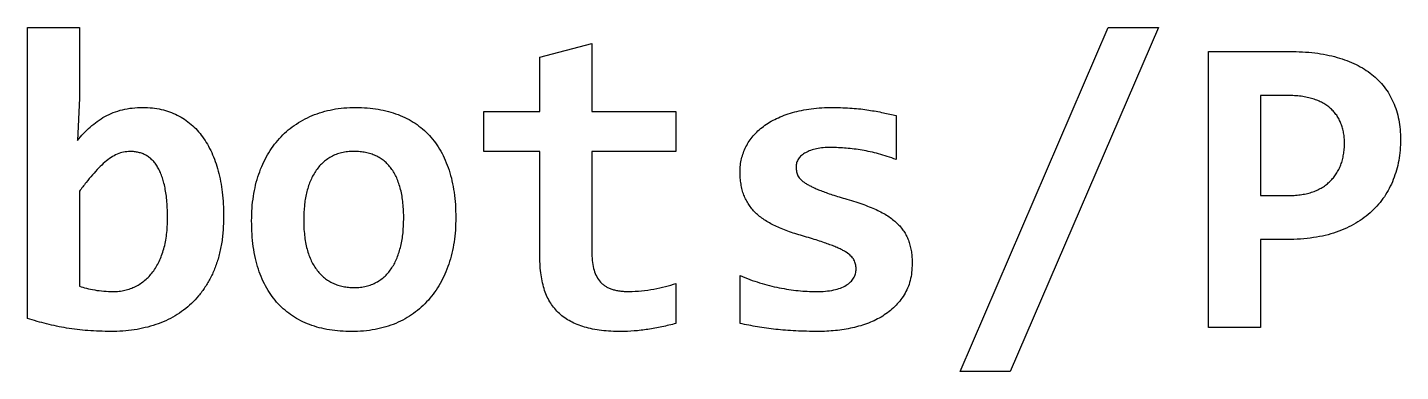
# Model space of a CAD drawing. Extents: x 0 to 260, y 0 to 99.
# Drawn here: x 130.44 to 146.23, y 25.01 to 28.97 of the extents above; entities that cross this region are included whole.
import ezdxf

# ---------------------------------------------------------------- set-up
doc = ezdxf.new("R2010")
doc.units = 0
doc.layers.get('0').update_dxf_attribs({"linetype": 'CONTINUOUS'})

msp = doc.modelspace()

# ---------------------------------------------------------------- linework, layer by layer
at = {"color": 7}
for points in [[(130.442859, 25.623673), (130.442859, 28.971976), (131.041048, 28.971976), (131.041048, 28.157376), (131.016603, 27.670622)], [(136.332715, 26.335403), (136.332715, 27.545422), (135.688512, 27.545422), (135.688512, 28.005558), (136.332715, 28.005558), (136.332715, 28.631086), (136.930903, 28.787826), (136.930903, 28.005558), (137.897207, 28.005558), (137.897207, 27.545422), (136.930903, 27.545422), (136.930903, 26.368449)], [(144.615323, 26.533073), (144.615323, 25.520751), (144.017135, 25.520751), (144.017135, 28.695751), (144.949647, 28.695751)], [(144.925914, 28.190026), (144.615323, 28.189603)], [(144.615323, 28.189603), (144.615323, 27.039247), (144.945333, 27.039247)], [(140.428727, 27.958965), (140.428723, 27.453373)], [(131.041048, 27.088248), (131.041048, 25.996154)], [(144.920887, 26.533179), (144.615323, 26.533073)], [(138.633445, 25.567397), (138.633445, 26.119026)], [(131.496879, 25.938739), (131.496879, 25.938581)], [(137.50177, 25.941544), (137.50177, 25.94202)], [(137.897207, 26.026925), (137.897207, 25.566762)]]:
    msp.add_lwpolyline(points, dxfattribs=at)
for points in [[(141.739417, 25.014603), (141.164236, 25.014603), (142.866772, 28.971843), (143.44411, 28.971843)], [(131.878655, 28.045643)], [(133.024703, 26.893224)], [(134.269973, 25.984539)]]:
    msp.add_lwpolyline(points, close=True, dxfattribs=at)
for points in [[(144.949647, 28.695751), (144.999757, 28.695751), (145.049867, 28.693105), (145.099913, 28.691517)], [(145.099913, 28.691517), (145.147003, 28.688871), (145.194035, 28.685167), (145.240832, 28.679346)], [(145.240832, 28.679346), (145.285178, 28.67379), (145.329312, 28.666646), (145.373124, 28.657651)], [(145.373124, 28.657651), (145.414449, 28.649448), (145.455487, 28.639659), (145.496069, 28.628176)], [(145.496069, 28.628176), (145.534676, 28.617328), (145.572871, 28.604893), (145.610386, 28.59079)], [(145.610386, 28.59079), (145.646046, 28.577297), (145.681091, 28.562215), (145.715357, 28.545494)], [(145.715357, 28.545494), (145.747862, 28.529619), (145.779667, 28.512288), (145.810262, 28.493)], [(145.810262, 28.493), (145.839924, 28.474215), (145.868449, 28.453816), (145.89582, 28.431882)], [(145.89582, 28.431882), (145.922461, 28.41045), (145.948009, 28.387828), (145.972032, 28.363593)], [(145.972032, 28.363593), (145.995593, 28.33978), (146.017685, 28.314565), (146.038177, 28.288107)], [(146.038177, 28.288107), (146.05878, 28.26149), (146.077763, 28.233603), (146.094977, 28.204684)], [(145.007871, 28.18738), (144.980589, 28.190026), (144.953248, 28.190026), (144.925914, 28.190026)], [(145.083363, 28.180236), (145.058286, 28.183676), (145.033104, 28.186057), (145.007871, 28.18738)], [(145.153823, 28.168066), (145.130564, 28.173357), (145.107011, 28.177061), (145.083363, 28.180236)], [(145.217812, 28.150868), (145.196683, 28.157482), (145.175379, 28.163303), (145.153823, 28.168066)], [(145.276768, 28.129966), (145.257533, 28.137903), (145.237749, 28.144782), (145.217812, 28.150868)], [(145.329972, 28.104036), (145.312677, 28.113561), (145.294968, 28.122293), (145.276768, 28.129966)], [(145.378144, 28.074562), (145.36261, 28.085145), (145.346481, 28.094935), (145.329972, 28.104036)], [(146.094977, 28.204684), (146.112365, 28.175474), (146.127948, 28.145206), (146.14171, 28.114117)], [(146.14171, 28.114117), (146.15581, 28.082261), (146.167999, 28.049559), (146.178378, 28.016327)], [(131.245956, 27.891364), (131.274091, 27.911737), (131.303334, 27.930549), (131.333671, 27.947429)], [(131.333671, 27.947429), (131.364503, 27.964627), (131.396466, 27.979762), (131.429295, 27.992726)], [(131.429295, 27.992726), (131.46323, 28.00622), (131.498091, 28.017068), (131.533547, 28.025799)], [(131.533547, 28.025799), (131.570906, 28.034795), (131.608925, 28.041409), (131.647145, 28.045114)], [(131.647145, 28.045114), (131.687974, 28.049347), (131.729032, 28.050405), (131.77009, 28.051464)], [(131.77009, 28.051464), (131.806326, 28.051569), (131.842562, 28.048818), (131.878655, 28.045643)], [(131.878655, 28.045722), (131.912954, 28.042547), (131.947124, 28.03752), (131.98075, 28.029847)], [(131.98075, 28.029847), (132.013184, 28.022703), (132.045112, 28.013178), (132.076374, 28.001801)], [(132.076374, 28.001801), (132.10679, 27.990689), (132.136575, 27.977989), (132.165527, 27.963701)], [(132.165527, 27.963701), (132.194287, 27.949414), (132.222223, 27.93338), (132.248928, 27.915547)], [(133.607793, 27.906313), (133.642491, 27.925628), (133.678303, 27.942799), (133.71492, 27.958092)], [(133.71492, 27.958092), (133.752503, 27.973703), (133.790934, 27.987435), (133.829957, 27.999076)], [(133.829957, 27.999076), (133.869909, 28.010982), (133.910482, 28.020772), (133.951464, 28.028551)], [(133.951464, 28.028551), (133.994257, 28.036488), (134.037497, 28.042309), (134.080879, 28.045749)], [(134.080879, 28.045749), (134.126072, 28.049453), (134.171419, 28.050511), (134.216766, 28.05157)], [(134.216766, 28.05157), (134.260904, 28.05157), (134.305042, 28.048924), (134.349058, 28.046542)], [(134.349058, 28.046542), (134.390954, 28.043632), (134.432741, 28.038605), (134.47416, 28.031461)], [(134.47416, 28.031461), (134.513841, 28.024582), (134.553185, 28.015851), (134.592072, 28.005532)], [(134.592072, 28.005532), (134.629281, 27.995478), (134.666072, 27.983836), (134.702076, 27.970316)], [(134.702076, 27.970316), (134.73689, 27.957087), (134.770968, 27.941926), (134.80417, 27.925019)], [(139.052603, 27.924199), (139.081286, 27.937957), (139.110578, 27.950393), (139.140318, 27.961585)], [(139.140318, 27.961585), (139.171733, 27.973491), (139.203647, 27.984074), (139.235942, 27.993202)], [(139.235942, 27.993202), (139.270329, 28.002992), (139.305147, 28.011194), (139.340194, 28.018338)], [(139.340194, 28.018338), (139.377584, 28.026011), (139.415235, 28.032096), (139.453073, 28.037123)], [(139.453073, 28.037123), (139.493177, 28.04215), (139.533492, 28.045855), (139.573861, 28.047971)], [(139.573861, 28.047971), (139.616958, 28.050617), (139.660118, 28.050882), (139.703278, 28.051675)], [(139.703278, 28.051675), (139.740678, 28.051464), (139.778076, 28.051675), (139.81544, 28.04903)], [(139.81544, 28.04903), (139.850937, 28.04903), (139.886403, 28.045855), (139.921849, 28.043209)], [(139.921849, 28.043209), (139.954737, 28.040563), (139.987607, 28.038182), (140.020349, 28.034477)], [(140.020349, 28.034477), (140.051358, 28.031038), (140.082251, 28.026275), (140.113096, 28.021513)], [(140.113096, 28.021513), (140.169398, 28.012782), (140.22554, 28.002727), (140.281337, 27.991324)], [(140.281337, 27.991324), (140.330647, 27.98127), (140.379687, 27.969628), (140.428727, 27.958965)], [(145.421282, 28.040774), (145.407725, 28.052945), (145.393216, 28.064322), (145.378144, 28.074562)], [(145.458669, 28.002675), (145.446792, 28.015904), (145.434489, 28.028868), (145.421282, 28.040774)], [(145.491742, 27.961691), (145.481683, 27.975978), (145.470385, 27.989551), (145.458669, 28.002675)], [(145.519063, 27.91568), (145.510901, 27.931555), (145.501963, 27.947086), (145.491742, 27.961691)], [(146.178378, 28.016327), (146.189141, 27.981852), (146.197957, 27.946794), (146.20498, 27.911367)], [(131.087062, 27.75259), (131.111302, 27.778519), (131.137231, 27.802676), (131.163993, 27.825933)], [(131.163993, 27.825933), (131.190399, 27.848952), (131.217615, 27.870886), (131.245956, 27.891364)], [(132.248928, 27.915547), (132.275523, 27.89782), (132.300895, 27.878188), (132.32514, 27.857286)], [(132.32514, 27.857286), (132.349431, 27.836384), (132.372589, 27.814132), (132.394161, 27.790426)], [(132.394161, 27.790426), (132.416317, 27.766084), (132.4368, 27.740261), (132.455993, 27.713511)], [(133.419421, 27.774736), (133.448165, 27.799871), (133.478588, 27.82334), (133.510012, 27.845221)], [(133.510012, 27.845221), (133.541584, 27.867181), (133.574165, 27.887687), (133.607793, 27.906313)], [(134.80417, 27.925019), (134.836832, 27.908351), (134.868646, 27.890041), (134.899075, 27.869642)], [(134.899075, 27.869642), (134.928905, 27.849534), (134.957405, 27.827679), (134.984633, 27.804237)], [(134.984633, 27.804237), (135.012142, 27.780425), (135.038355, 27.755368), (135.063002, 27.728725)], [(138.785144, 27.725021), (138.802154, 27.744865), (138.820592, 27.763385), (138.839786, 27.781112)], [(138.839786, 27.781112), (138.859802, 27.799633), (138.880639, 27.817149), (138.902337, 27.833606)], [(138.902337, 27.833606), (138.925176, 27.850804), (138.948968, 27.86697), (138.973516, 27.88176)], [(138.973516, 27.88176), (138.999148, 27.897106), (139.025606, 27.911287), (139.052603, 27.924199)], [(145.541352, 27.866784), (145.534668, 27.883453), (145.527257, 27.899725), (145.519063, 27.91568)], [(145.559325, 27.814291), (145.554372, 27.832018), (145.548249, 27.849613), (145.541352, 27.866784)], [(145.571549, 27.75894), (145.568228, 27.777461), (145.564389, 27.796088), (145.559325, 27.814291)], [(146.20498, 27.911367), (146.212282, 27.87451), (146.217648, 27.837283), (146.220797, 27.799924)], [(146.220797, 27.799924), (146.22412, 27.760475), (146.224975, 27.720893), (146.225829, 27.681285)], [(131.016603, 27.670622), (131.039507, 27.698483), (131.062411, 27.726344), (131.087062, 27.75259)], [(132.455993, 27.713511), (132.47581, 27.685889), (132.494253, 27.657314), (132.511354, 27.627945)], [(132.511354, 27.627945), (132.529163, 27.597359), (132.545518, 27.565927), (132.560245, 27.533753)], [(133.26556, 27.605059), (133.288066, 27.636094), (133.31243, 27.665781), (133.338177, 27.694223)], [(133.338177, 27.694223), (133.363791, 27.722507), (133.390771, 27.749574), (133.419421, 27.774736)], [(135.063002, 27.728725), (135.087878, 27.701843), (135.111159, 27.67348), (135.132743, 27.6439)], [(135.132743, 27.6439), (135.154928, 27.613472), (135.175317, 27.581749), (135.193856, 27.548993)], [(138.701024, 27.599211), (138.712438, 27.621436), (138.725249, 27.643053), (138.739129, 27.663928)], [(138.739129, 27.663928), (138.753271, 27.685095), (138.768525, 27.70568), (138.785144, 27.725021)], [(145.579457, 27.700706), (145.57787, 27.720285), (145.574988, 27.739626), (145.571549, 27.75894)], [(145.578751, 27.572938), (145.580497, 27.595163), (145.581052, 27.617468), (145.581627, 27.639693)], [(145.581627, 27.639693), (145.581374, 27.660066), (145.581124, 27.680386), (145.579457, 27.700706)], [(146.225829, 27.681285), (146.224956, 27.640486), (146.224109, 27.599688), (146.220797, 27.559048)], [(131.403412, 27.476471), (131.378604, 27.460332), (131.355254, 27.442022), (131.332952, 27.422549)], [(131.47459, 27.514598), (131.449766, 27.504014), (131.425985, 27.49105), (131.403412, 27.476471)], [(131.547926, 27.537616), (131.522803, 27.532854), (131.498223, 27.524652), (131.47459, 27.514598)], [(131.6227, 27.545554), (131.597602, 27.542908), (131.572504, 27.542379), (131.547926, 27.537616)], [(131.672309, 27.542643), (131.655824, 27.545289), (131.639262, 27.545289), (131.6227, 27.545554)], [(131.719762, 27.534706), (131.704158, 27.53841), (131.688269, 27.541056), (131.672309, 27.542643)], [(131.763619, 27.520948), (131.749303, 27.526504), (131.734662, 27.531002), (131.719762, 27.534706)], [(131.804601, 27.502162), (131.791386, 27.509306), (131.777659, 27.515391), (131.763619, 27.520948)], [(131.842707, 27.477821), (131.830648, 27.486816), (131.817883, 27.495018), (131.804601, 27.502162)], [(131.877937, 27.446891), (131.866919, 27.458003), (131.855191, 27.468322), (131.842707, 27.477821)], [(132.560245, 27.533753), (132.575512, 27.500416), (132.589029, 27.466258), (132.601227, 27.431677)], [(133.147648, 27.399451), (133.164192, 27.435963), (133.18239, 27.471735), (133.20229, 27.506581)], [(133.20229, 27.506581), (133.221663, 27.540474), (133.242647, 27.573467), (133.26556, 27.605059)], [(133.93349, 27.484435), (133.915276, 27.474646), (133.897624, 27.463533), (133.881005, 27.451362)], [(133.991008, 27.511052), (133.971286, 27.503379), (133.952095, 27.494648), (133.93349, 27.484435)], [(134.054278, 27.530367), (134.032783, 27.52534), (134.011605, 27.51899), (133.991008, 27.511052)], [(134.1233, 27.541744), (134.10009, 27.539098), (134.077006, 27.535658), (134.054278, 27.530367)], [(134.198067, 27.545448), (134.173101, 27.545422), (134.148129, 27.545422), (134.1233, 27.541744)], [(134.266364, 27.542538), (134.243673, 27.545183), (134.220868, 27.545183), (134.198067, 27.545448)], [(134.330353, 27.533277), (134.309186, 27.537511), (134.287828, 27.540686), (134.266364, 27.542538)], [(134.390028, 27.518196), (134.370473, 27.524546), (134.3505, 27.529308), (134.330353, 27.533277)], [(134.445389, 27.4965), (134.427395, 27.504702), (134.408904, 27.512111), (134.390028, 27.518196)], [(134.496436, 27.469195), (134.479993, 27.479249), (134.462925, 27.48851), (134.445389, 27.4965)], [(134.54317, 27.436122), (134.528348, 27.448028), (134.512697, 27.459141), (134.496436, 27.469195)], [(135.193856, 27.548993), (135.212972, 27.515206), (135.230118, 27.480334), (135.245622, 27.444748)], [(138.650696, 27.461893), (138.656372, 27.485441), (138.663248, 27.50883), (138.671546, 27.531637)], [(138.671546, 27.531637), (138.679951, 27.554656), (138.689815, 27.57733), (138.701024, 27.599211)], [(139.338755, 27.499463), (139.325901, 27.488086), (139.314559, 27.475122), (139.304963, 27.460623)], [(139.386207, 27.531822), (139.369322, 27.522562), (139.353097, 27.512243), (139.338755, 27.499463)], [(139.445163, 27.557751), (139.424902, 27.550607), (139.405138, 27.542141), (139.386207, 27.531822)], [(139.513466, 27.576537), (139.490336, 27.571774), (139.467448, 27.565689), (139.445163, 27.557751)], [(139.589677, 27.587914), (139.564098, 27.585268), (139.53864, 27.581828), (139.513466, 27.576537)], [(139.675236, 27.591618), (139.646667, 27.591512), (139.618097, 27.591512), (139.589677, 27.587914)], [(139.85498, 27.58368), (139.795225, 27.588443), (139.73523, 27.59003), (139.675236, 27.591618)], [(140.036881, 27.559868), (139.976582, 27.570187), (139.915906, 27.578653), (139.85498, 27.58368)], [(140.130348, 27.541876), (140.099351, 27.548491), (140.068167, 27.554576), (140.036881, 27.559868)], [(140.226691, 27.518064), (140.19477, 27.526795), (140.162661, 27.534732), (140.130348, 27.541876)], [(140.325909, 27.488589), (140.293083, 27.499172), (140.25999, 27.508962), (140.226691, 27.518064)], [(140.428723, 27.453373), (140.39455, 27.465279), (140.360378, 27.47745), (140.325909, 27.488589)], [(145.557901, 27.449272), (145.563296, 27.469116), (145.567437, 27.48933), (145.570842, 27.50965)], [(145.570842, 27.50965), (145.574359, 27.530552), (145.577089, 27.551745), (145.578751, 27.572938)], [(146.220797, 27.559048), (146.217595, 27.519783), (146.212105, 27.480652), (146.20498, 27.441864)], [(131.263211, 27.355689), (131.238538, 27.330289), (131.214626, 27.304042), (131.191314, 27.277319)], [(131.332952, 27.422549), (131.308667, 27.401382), (131.285625, 27.378813), (131.263211, 27.355689)], [(131.910291, 27.409505), (131.90039, 27.422734), (131.889559, 27.43517), (131.877937, 27.446891)], [(131.93905, 27.365664), (131.930246, 27.380745), (131.920793, 27.395535), (131.910291, 27.409505)], [(131.964933, 27.316054), (131.957095, 27.332988), (131.948443, 27.349524), (131.93905, 27.365664)], [(131.98794, 27.259248), (131.981123, 27.278563), (131.973517, 27.297507), (131.964933, 27.316054)], [(132.601227, 27.431677), (132.614161, 27.394979), (132.625613, 27.357779), (132.635737, 27.320235)], [(132.635737, 27.320235), (132.646302, 27.281023), (132.655422, 27.241442), (132.663059, 27.201596)], [(133.101633, 27.283696), (133.115148, 27.32296), (133.130511, 27.361616), (133.147648, 27.399451)], [(133.753746, 27.316213), (133.741943, 27.298221), (133.730785, 27.279806), (133.720673, 27.260836)], [(133.791133, 27.367251), (133.777533, 27.351112), (133.765328, 27.333861), (133.753746, 27.316213)], [(133.834271, 27.411833), (133.819134, 27.397811), (133.804464, 27.383047), (133.791133, 27.367251)], [(133.881005, 27.451362), (133.864603, 27.439191), (133.84921, 27.425698), (133.834271, 27.411833)], [(134.58559, 27.396567), (134.572342, 27.41059), (134.558183, 27.423925), (134.54317, 27.436122)], [(134.623695, 27.350556), (134.611914, 27.366696), (134.599237, 27.382041), (134.58559, 27.396567)], [(134.657487, 27.298777), (134.647123, 27.316504), (134.635887, 27.33394), (134.623695, 27.350556)], [(135.245622, 27.444748), (135.261806, 27.407574), (135.276203, 27.369659), (135.288761, 27.331136)], [(135.288761, 27.331136), (135.301937, 27.290734), (135.313092, 27.249644), (135.322552, 27.208184)], [(138.633443, 27.315208), (138.634263, 27.340078), (138.635083, 27.364711), (138.637756, 27.389265)], [(138.636319, 27.239722), (138.634414, 27.264857), (138.633938, 27.290019), (138.633443, 27.315208)], [(138.637756, 27.389265), (138.640425, 27.413606), (138.644944, 27.437948), (138.650696, 27.461893)], [(139.284114, 27.416781), (139.279624, 27.400642), (139.278634, 27.383497), (139.277642, 27.366537)], [(139.277642, 27.366537), (139.278833, 27.34881), (139.279997, 27.33095), (139.283394, 27.313382)], [(139.283394, 27.313382), (139.286519, 27.297242), (139.291525, 27.281182), (139.299211, 27.266657)], [(139.304963, 27.460623), (139.295909, 27.447129), (139.288408, 27.432312), (139.284114, 27.416781)], [(145.487441, 27.289649), (145.497924, 27.305788), (145.507634, 27.322166), (145.5162, 27.339258)], [(145.5162, 27.339258), (145.52486, 27.356456), (145.532351, 27.374368), (145.539209, 27.392466)], [(145.539209, 27.392466), (145.546281, 27.411251), (145.552679, 27.430037), (145.557901, 27.449272)], [(146.179096, 27.329707), (146.168745, 27.293168), (146.156463, 27.257158), (146.142428, 27.221863)], [(146.20498, 27.441864), (146.198043, 27.404108), (146.189555, 27.366616), (146.179096, 27.329707)], [(131.117259, 27.188181), (131.091279, 27.155293), (131.066163, 27.121771), (131.041048, 27.088248)], [(131.191314, 27.277319), (131.165909, 27.248215), (131.141217, 27.218476), (131.117259, 27.188181)], [(132.007353, 27.196701), (132.001612, 27.217867), (131.995226, 27.238664), (131.98794, 27.259248)], [(132.023889, 27.126957), (132.019143, 27.150504), (132.013635, 27.173629), (132.007353, 27.196701)], [(132.663059, 27.201596), (132.671045, 27.159897), (132.677408, 27.117908), (132.682471, 27.07576)], [(133.04052, 27.029881), (133.047291, 27.07359), (133.055416, 27.117035), (133.065685, 27.16003)], [(133.065685, 27.16003), (133.075662, 27.201781), (133.087661, 27.243082), (133.101633, 27.283696)], [(133.692633, 27.201172), (133.683798, 27.180006), (133.67584, 27.158363), (133.668908, 27.136455)], [(133.720673, 27.260836), (133.710333, 27.241521), (133.701083, 27.221466), (133.692633, 27.201172)], [(134.686965, 27.241257), (134.678202, 27.260836), (134.668323, 27.28015), (134.657487, 27.298777)], [(134.71141, 27.177995), (134.704129, 27.199426), (134.696162, 27.220619), (134.686965, 27.241257)], [(134.732262, 27.108251), (134.726251, 27.131798), (134.719226, 27.155002), (134.71141, 27.177995)], [(135.322552, 27.208184), (135.332535, 27.164448), (135.340634, 27.120316), (135.346997, 27.075892)], [(138.644947, 27.169978), (138.641116, 27.192997), (138.638097, 27.216386), (138.636319, 27.239722)], [(138.658607, 27.104546), (138.652972, 27.126242), (138.64859, 27.147991), (138.644947, 27.169978)], [(139.299211, 27.266657), (139.307524, 27.251046), (139.318975, 27.236944), (139.331565, 27.224217)], [(139.331565, 27.224217), (139.347488, 27.208078), (139.365232, 27.194134), (139.38405, 27.181805)], [(139.38405, 27.181805), (139.395467, 27.174396), (139.407276, 27.167517), (139.41928, 27.160903)], [(139.41928, 27.160903), (139.432763, 27.153494), (139.446487, 27.14688), (139.460262, 27.140001)], [(145.326391, 27.13291), (145.342782, 27.142699), (145.358721, 27.153547), (145.373843, 27.165268)], [(145.373843, 27.165268), (145.388731, 27.17691), (145.402826, 27.189345), (145.416263, 27.202654)], [(145.416263, 27.202654), (145.429685, 27.215883), (145.442454, 27.229774), (145.454368, 27.244352)], [(145.454368, 27.244352), (145.466198, 27.258904), (145.477189, 27.273986), (145.487441, 27.289649)], [(146.142428, 27.221863), (146.128593, 27.18707), (146.113052, 27.152939), (146.095694, 27.11976)], [(132.036831, 27.05073), (132.033238, 27.07613), (132.029007, 27.101689), (132.023889, 27.126957)], [(132.046177, 26.967333), (132.043881, 26.995221), (132.040731, 27.023028), (132.036831, 27.05073)], [(132.682471, 27.07576), (132.687809, 27.031336), (132.691701, 26.986727), (132.693974, 26.942039)], [(133.024703, 26.893277), (133.027934, 26.938997), (133.033498, 26.984558), (133.04052, 27.029881)], [(133.650215, 27.067425), (133.638967, 27.019112), (133.630665, 26.970085), (133.62577, 26.920767)], [(133.668908, 27.136455), (133.661714, 27.113701), (133.655623, 27.090682), (133.650215, 27.067425)], [(134.748079, 27.032765), (134.743864, 27.058165), (134.73863, 27.083353), (134.732262, 27.108251)], [(134.758863, 26.950797), (134.755947, 26.978208), (134.752598, 27.005566), (134.748079, 27.032765)], [(135.346997, 27.075892), (135.353696, 27.02914), (135.358472, 26.982124), (135.361377, 26.934975)], [(138.67802, 27.044168), (138.670432, 27.064012), (138.663955, 27.084094), (138.658607, 27.104546)], [(138.703184, 26.988077), (138.693773, 27.006333), (138.685373, 27.025013), (138.67802, 27.044168)], [(139.460262, 27.140001), (139.475968, 27.132328), (139.491737, 27.124655), (139.507714, 27.117776)], [(139.507714, 27.117776), (139.525497, 27.109838), (139.543535, 27.102694), (139.561637, 27.095551)], [(139.561637, 27.095551), (139.581897, 27.087613), (139.602234, 27.079676), (139.62275, 27.072532)], [(139.62275, 27.072532), (139.646325, 27.064065), (139.670133, 27.056392), (139.693929, 27.048719)], [(139.693929, 27.048719), (139.720253, 27.040253), (139.74656, 27.031521), (139.773017, 27.023584)], [(139.773017, 27.023584), (139.80261, 27.014588), (139.83239, 27.006121), (139.86217, 26.997655)], [(139.86217, 26.997655), (139.896053, 26.987601), (139.929937, 26.977546), (139.963546, 26.966778)], [(144.945333, 27.039247), (144.970281, 27.039247), (144.995226, 27.039247), (145.020107, 27.042158)], [(145.020107, 27.042158), (145.043681, 27.044803), (145.067197, 27.046391), (145.090566, 27.050095)], [(145.090566, 27.050095), (145.112781, 27.053535), (145.134863, 27.057768), (145.156712, 27.06306)], [(145.156712, 27.06306), (145.177363, 27.068087), (145.197804, 27.073908), (145.217825, 27.081051)], [(145.217825, 27.081051), (145.237172, 27.087931), (145.256127, 27.095868), (145.274625, 27.104864)], [(145.274625, 27.104864), (145.292315, 27.113331), (145.30959, 27.122856), (145.326391, 27.13291)], [(146.039614, 27.025568), (146.019032, 26.995088), (145.996652, 26.965825), (145.972749, 26.937859)], [(146.095694, 27.11976), (146.078748, 27.087375), (146.06007, 27.055863), (146.039614, 27.025568)], [(132.05121, 26.875311), (132.050197, 26.906029), (132.048699, 26.936721), (132.046177, 26.967333)], [(132.053367, 26.776093), (132.052835, 26.809166), (132.0523, 26.842238), (132.05121, 26.875311)], [(132.693974, 26.942039), (132.69635, 26.895367), (132.69696, 26.848588), (132.697569, 26.801916)], [(133.019671, 26.749343), (133.020491, 26.797418), (133.021311, 26.845413), (133.024703, 26.893224)], [(133.62577, 26.920767), (133.620626, 26.868961), (133.619245, 26.816838), (133.617862, 26.764689)], [(134.766052, 26.863088), (134.76457, 26.892377), (134.761967, 26.921613), (134.758863, 26.950797)], [(134.768221, 26.769663), (134.76793, 26.800805), (134.767639, 26.831973), (134.766052, 26.863088)], [(135.361377, 26.934975), (135.364473, 26.884731), (135.365441, 26.834354), (135.36641, 26.78403)], [(138.733381, 26.936324), (138.722502, 26.952993), (138.712363, 26.970323), (138.703184, 26.988077)], [(138.76933, 26.886715), (138.756397, 26.90259), (138.744504, 26.919179), (138.733381, 26.936324)], [(138.811031, 26.841418), (138.796376, 26.855706), (138.782328, 26.870813), (138.76933, 26.886715)], [(138.858483, 26.798979), (138.841976, 26.812208), (138.82618, 26.826522), (138.811031, 26.841418)], [(139.963546, 26.966778), (139.994695, 26.956724), (140.025609, 26.945876), (140.056293, 26.934419)], [(140.056293, 26.934419), (140.084529, 26.923836), (140.11257, 26.912988), (140.140414, 26.901346)], [(140.140414, 26.901346), (140.166094, 26.890763), (140.191609, 26.879651), (140.216625, 26.867559)], [(140.216625, 26.867559), (140.239787, 26.856447), (140.262521, 26.844276), (140.284928, 26.831602)], [(140.284928, 26.831602), (140.305727, 26.819961), (140.326242, 26.807525), (140.346041, 26.794217)], [(145.895819, 26.857346), (145.868234, 26.831417), (145.839177, 26.807234), (145.808823, 26.784718)], [(145.972749, 26.937859), (145.948614, 26.909628), (145.922928, 26.88272), (145.895819, 26.857346)], [(132.042582, 26.591334), (132.046251, 26.621206), (132.048874, 26.651183), (132.05049, 26.681213)], [(132.05049, 26.681213), (132.052192, 26.712804), (132.052779, 26.744475), (132.053367, 26.776093)], [(132.697569, 26.801916), (132.696683, 26.747015), (132.695797, 26.692087), (132.691817, 26.637319)], [(133.024703, 26.595435), (133.021626, 26.646658), (133.020647, 26.697988), (133.019671, 26.749343)], [(133.617862, 26.764689), (133.618076, 26.73323), (133.618285, 26.701798), (133.620031, 26.670445)], [(134.759593, 26.608691), (134.765226, 26.662137), (134.766724, 26.715953), (134.768221, 26.769663)], [(135.36641, 26.78403), (135.365484, 26.736299), (135.364558, 26.688568), (135.361377, 26.640943)], [(138.911687, 26.760165), (138.89341, 26.772336), (138.875565, 26.7853), (138.858483, 26.798979)], [(138.971363, 26.723493), (138.951053, 26.735135), (138.931125, 26.747306), (138.911687, 26.760165)], [(139.03607, 26.689706), (139.014115, 26.70029), (138.992531, 26.711402), (138.971363, 26.723493)], [(139.10653, 26.658803), (139.082768, 26.668328), (139.059212, 26.678647), (139.03607, 26.689706)], [(140.346041, 26.794217), (140.364916, 26.781517), (140.383143, 26.767758), (140.400683, 26.753233)], [(140.400683, 26.753233), (140.416892, 26.739739), (140.432515, 26.72569), (140.447417, 26.71082)], [(140.447417, 26.71082), (140.461839, 26.696532), (140.475587, 26.681372), (140.488399, 26.665523)], [(145.711761, 26.720742), (145.677007, 26.700369), (145.641269, 26.681478), (145.604633, 26.66465)], [(145.808823, 26.784718), (145.777682, 26.761699), (145.745176, 26.7404), (145.711761, 26.720742)], [(132.028921, 26.505794), (132.034568, 26.534105), (132.039058, 26.56268), (132.042582, 26.591334)], [(132.691817, 26.637319), (132.688075, 26.585831), (132.681596, 26.534475), (132.673124, 26.483463)], [(133.039083, 26.45092), (133.032381, 26.498889), (133.027608, 26.547122), (133.024703, 26.595435)], [(133.620031, 26.670445), (133.621645, 26.640917), (133.624622, 26.611442), (133.627939, 26.582021)], [(133.627939, 26.582021), (133.631059, 26.554345), (133.634488, 26.526696), (133.639444, 26.499338)], [(134.733709, 26.458434), (134.745242, 26.50799), (134.754265, 26.558182), (134.759593, 26.608691)], [(135.361377, 26.640943), (135.35835, 26.595488), (135.353281, 26.550112), (135.346278, 26.505053)], [(139.183461, 26.629302), (139.157656, 26.638827), (139.131973, 26.648352), (139.10653, 26.658803)], [(139.264705, 26.601282), (139.237438, 26.610014), (139.210382, 26.619539), (139.183461, 26.629302)], [(139.35242, 26.574824), (139.323102, 26.583291), (139.293784, 26.591757), (139.264705, 26.601282)], [(139.445168, 26.547678), (139.414289, 26.556938), (139.383355, 26.565934), (139.35242, 26.574824)], [(139.52857, 26.521749), (139.500901, 26.530745), (139.473057, 26.539211), (139.445168, 26.547678)], [(139.602624, 26.496613), (139.577992, 26.50508), (139.553351, 26.513547), (139.52857, 26.521749)], [(140.488399, 26.665523), (140.500826, 26.650177), (140.512375, 26.634091), (140.522909, 26.617343)], [(140.522909, 26.617343), (140.533262, 26.600938), (140.542634, 26.583846), (140.550949, 26.566305)], [(140.550949, 26.566305), (140.559374, 26.548577), (140.566713, 26.530242), (140.573238, 26.511668)], [(145.077624, 26.538206), (145.025495, 26.534766), (144.973191, 26.533972), (144.920887, 26.533179)], [(145.224295, 26.55461), (145.175599, 26.547202), (145.126689, 26.541381), (145.077624, 26.538206)], [(145.3609, 26.580539), (145.315845, 26.569691), (145.270165, 26.561489), (145.224295, 26.55461)], [(145.48744, 26.617925), (145.445855, 26.603373), (145.403659, 26.590805), (145.3609, 26.580539)], [(145.604633, 26.66465), (145.566408, 26.647188), (145.527204, 26.631709), (145.48744, 26.617925)], [(131.985064, 26.350484), (131.99416, 26.37509), (132.002331, 26.40004), (132.009509, 26.425255)], [(132.009509, 26.425255), (132.017066, 26.451819), (132.023523, 26.478701), (132.028921, 26.505794)], [(132.673124, 26.483463), (132.665208, 26.435812), (132.655552, 26.388425), (132.642927, 26.341832)], [(133.063528, 26.316485), (133.053403, 26.360908), (133.045388, 26.405808), (133.039083, 26.45092)], [(133.639444, 26.499338), (133.644082, 26.473674), (133.650053, 26.448327), (133.6567, 26.423138)], [(133.6567, 26.423138), (133.662968, 26.399326), (133.669834, 26.375725), (133.678269, 26.352653)], [(134.691291, 26.323258), (134.700014, 26.344689), (134.708068, 26.366571), (134.715016, 26.38869)], [(134.715016, 26.38869), (134.722226, 26.411708), (134.728248, 26.434965), (134.733709, 26.458434)], [(135.320393, 26.374217), (135.310387, 26.332519), (135.298795, 26.291191), (135.285164, 26.250551)], [(135.346278, 26.505053), (135.339446, 26.461106), (135.330773, 26.41745), (135.320393, 26.374217)], [(136.930903, 26.368449), (136.932146, 26.334847), (136.93339, 26.301218), (136.937374, 26.267802)], [(139.667332, 26.473595), (139.645877, 26.481532), (139.624253, 26.489205), (139.602624, 26.496613)], [(139.724131, 26.45137), (139.705325, 26.459042), (139.686395, 26.466451), (139.667332, 26.473595)], [(139.773741, 26.429674), (139.757376, 26.437347), (139.740804, 26.44449), (139.724131, 26.45137)], [(139.816879, 26.407978), (139.802753, 26.415651), (139.78833, 26.422795), (139.773741, 26.429674)], [(139.853547, 26.386282), (139.841572, 26.393955), (139.82934, 26.401099), (139.816879, 26.407978)], [(139.908908, 26.343128), (139.892369, 26.359797), (139.873305, 26.373661), (139.853547, 26.386282)], [(140.573238, 26.511668), (140.579876, 26.492883), (140.585673, 26.473568), (140.590494, 26.454148)], [(140.590494, 26.454148), (140.595553, 26.433775), (140.599535, 26.413084), (140.602718, 26.392315)], [(140.602718, 26.392315), (140.606041, 26.370619), (140.608494, 26.348791), (140.609907, 26.326883)], [(131.883688, 26.160672), (131.897634, 26.179193), (131.910578, 26.198375), (131.922513, 26.218192)], [(131.922513, 26.218192), (131.934849, 26.238565), (131.946106, 26.259838), (131.956305, 26.281454)], [(131.956305, 26.281454), (131.966936, 26.303944), (131.976418, 26.327095), (131.985064, 26.350484)], [(132.599789, 26.211683), (132.583989, 26.17107), (132.566403, 26.131144), (132.546584, 26.092356)], [(132.642927, 26.341832), (132.630976, 26.297726), (132.616365, 26.254308), (132.599789, 26.211683)], [(133.098039, 26.192104), (133.084542, 26.232956), (133.073091, 26.274522), (133.063528, 26.316485)], [(133.678269, 26.352653), (133.686232, 26.330958), (133.695596, 26.309632), (133.70559, 26.288677)], [(133.70559, 26.288677), (133.715059, 26.268833), (133.725095, 26.249228), (133.736506, 26.230442)], [(133.736506, 26.230442), (133.747586, 26.212186), (133.759969, 26.19475), (133.773174, 26.177949)], [(134.594948, 26.157179), (134.608037, 26.173319), (134.620232, 26.190146), (134.631616, 26.207503)], [(134.631616, 26.207503), (134.64334, 26.225495), (134.654206, 26.243857), (134.66397, 26.26288)], [(134.66397, 26.26288), (134.674064, 26.282459), (134.682983, 26.302779), (134.691291, 26.323258)], [(135.285164, 26.250551), (135.271913, 26.211048), (135.256737, 26.172181), (135.239868, 26.134081)], [(136.336311, 26.226844), (136.334115, 26.262986), (136.333411, 26.299208), (136.332715, 26.335403)], [(136.346375, 26.126911), (136.341671, 26.160063), (136.338345, 26.193427), (136.336311, 26.226844)], [(136.937374, 26.267802), (136.940904, 26.238142), (136.946582, 26.208641), (136.955347, 26.180092)], [(139.943419, 26.297832), (139.934082, 26.314501), (139.922326, 26.329688), (139.908908, 26.343128)], [(139.962112, 26.249678), (139.958371, 26.266346), (139.951891, 26.282751), (139.943419, 26.297832)], [(139.967864, 26.195729), (139.966964, 26.213985), (139.966038, 26.232056), (139.962112, 26.249678)], [(140.612076, 26.257139), (140.611071, 26.223034), (140.610039, 26.188929), (140.606316, 26.155063)], [(140.609907, 26.326883), (140.611415, 26.3036), (140.611732, 26.280422), (140.612076, 26.257139)], [(131.741331, 26.026237), (131.759336, 26.038143), (131.77658, 26.051108), (131.793097, 26.065051)], [(131.793097, 26.065051), (131.809716, 26.079074), (131.8256, 26.093891), (131.840549, 26.109634)], [(131.840549, 26.109634), (131.855896, 26.125773), (131.870257, 26.142892), (131.883688, 26.160672)], [(132.546584, 26.092356), (132.527526, 26.055024), (132.506404, 26.018749), (132.483314, 25.983771)], [(133.141896, 26.077778), (133.125487, 26.115163), (133.110842, 26.153343), (133.098039, 26.192104)], [(133.194382, 25.972818), (133.174977, 26.00679), (133.157626, 26.041927), (133.141896, 26.077778)], [(133.773174, 26.177949), (133.785784, 26.16181), (133.799148, 26.146464), (133.813436, 26.131938)], [(133.813436, 26.131938), (133.827472, 26.117651), (133.842403, 26.104263), (133.858013, 26.091668)], [(133.858013, 26.091668), (133.873152, 26.079498), (133.888929, 26.068121), (133.905465, 26.057881)], [(133.905465, 26.057881), (133.922081, 26.047562), (133.939461, 26.038567), (133.957231, 26.030576)], [(134.454748, 26.04071), (134.472708, 26.050499), (134.489901, 26.061876), (134.506514, 26.073783)], [(134.506514, 26.073783), (134.523096, 26.085689), (134.5391, 26.098653), (134.553967, 26.112597)], [(134.553967, 26.112597), (134.568648, 26.126355), (134.582221, 26.141489), (134.594948, 26.157179)], [(135.239868, 26.134081), (135.223593, 26.097304), (135.205742, 26.061215), (135.185945, 26.026237)], [(136.363631, 26.033434), (136.356511, 26.064311), (136.350826, 26.095531), (136.346375, 26.126911)], [(136.955347, 26.180092), (136.963203, 26.154428), (136.97354, 26.129636), (136.986263, 26.106035)], [(136.986263, 26.106035), (136.998154, 26.084075), (137.012129, 26.062988), (137.028683, 26.044202)], [(137.028683, 26.044202), (137.036877, 26.034942), (137.045704, 26.026211), (137.055285, 26.018273)], [(138.633445, 26.119026), (138.670888, 26.103416), (138.708331, 26.087858), (138.746324, 26.07373)], [(138.746324, 26.07373), (138.78354, 26.059971), (138.821284, 26.047536), (138.859204, 26.03563)], [(139.853548, 26.006605), (139.871643, 26.017717), (139.888773, 26.030682), (139.903876, 26.045419)], [(139.903876, 26.045419), (139.917378, 26.058648), (139.929258, 26.073703), (139.939106, 26.090002)], [(139.939106, 26.090002), (139.948597, 26.105612), (139.956201, 26.122678), (139.960675, 26.140325)], [(139.960675, 26.140325), (139.965239, 26.158317), (139.966552, 26.176997), (139.967864, 26.195729)], [(140.58906, 26.061585), (140.581329, 26.031926), (140.571542, 26.002795), (140.559582, 25.97459)], [(140.606316, 26.155063), (140.602858, 26.123577), (140.597061, 26.092277), (140.58906, 26.061585)], [(131.041048, 25.996154), (131.067262, 25.987423), (131.093475, 25.978691), (131.120135, 25.971812)], [(131.120135, 25.971812), (131.15156, 25.96361), (131.183603, 25.957525), (131.215759, 25.952498)], [(131.215759, 25.952498), (131.250614, 25.946941), (131.2856, 25.942179), (131.320729, 25.939533)], [(131.320729, 25.939533), (131.356102, 25.936887), (131.39162, 25.936093), (131.427138, 25.935035)], [(131.427138, 25.935035), (131.450444, 25.934903), (131.473751, 25.934903), (131.496879, 25.938739)], [(131.496879, 25.938581), (131.519114, 25.941226), (131.541185, 25.944931), (131.563025, 25.949958)], [(131.563025, 25.949958), (131.584195, 25.95472), (131.60515, 25.960541), (131.625575, 25.967949)], [(131.625575, 25.967949), (131.64599, 25.975358), (131.665875, 25.984089), (131.68525, 25.993878)], [(131.68525, 25.993878), (131.704536, 26.003668), (131.723315, 26.014251), (131.741331, 26.026237)], [(132.410698, 25.886008), (132.385062, 25.855237), (132.357697, 25.825947), (132.328735, 25.798272)], [(132.483314, 25.983771), (132.460934, 25.949878), (132.436706, 25.917202), (132.410698, 25.886008)], [(133.255495, 25.878626), (133.233392, 25.908868), (133.212946, 25.9403), (133.194382, 25.972818)], [(133.957231, 26.030576), (133.975067, 26.022374), (133.993295, 26.01523), (134.011874, 26.00888)], [(134.011874, 26.00888), (134.030958, 26.00253), (134.050414, 25.997239), (134.070111, 25.993005)], [(134.070111, 25.993005), (134.090753, 25.988507), (134.111663, 25.985597), (134.132662, 25.983745)], [(134.132662, 25.983745), (134.154405, 25.981099), (134.176247, 25.981099), (134.198082, 25.980835)], [(134.198082, 25.980835), (134.222098, 25.980914), (134.246118, 25.980914), (134.269973, 25.984539)], [(134.269971, 25.984618), (134.29222, 25.987264), (134.314324, 25.990968), (134.336117, 25.995995)], [(134.336117, 25.995995), (134.357085, 26.001022), (134.377763, 26.007108), (134.397949, 26.014781)], [(134.397949, 26.014781), (134.417454, 26.021924), (134.436498, 26.030656), (134.454748, 26.04071)], [(135.122675, 25.927018), (135.100291, 25.895586), (135.076361, 25.865264), (135.050777, 25.836425)], [(135.185945, 26.026237), (135.166625, 25.992079), (135.14545, 25.95898), (135.122675, 25.927018)], [(136.387357, 25.948608), (136.378059, 25.976469), (136.37023, 26.004832), (136.363631, 26.033434)], [(136.418272, 25.870953), (136.406316, 25.896088), (136.396177, 25.92215), (136.387357, 25.948608)], [(137.055285, 26.018273), (137.065016, 26.010336), (137.075526, 26.003456), (137.086201, 25.996577)], [(137.086201, 25.996577), (137.097414, 25.989433), (137.108807, 25.982819), (137.120712, 25.977263)], [(137.120712, 25.977263), (137.133237, 25.971177), (137.146329, 25.966415), (137.159537, 25.962181)], [(137.159537, 25.962181), (137.173753, 25.957419), (137.188099, 25.953186), (137.202675, 25.950011)], [(137.202675, 25.950011), (137.218315, 25.946571), (137.234219, 25.94419), (137.250128, 25.942073)], [(137.250128, 25.942073), (137.267117, 25.939427), (137.284109, 25.937575), (137.301175, 25.936252)], [(137.301175, 25.936252), (137.319572, 25.936252), (137.338055, 25.933606), (137.356536, 25.933606)], [(137.356536, 25.933606), (137.405035, 25.937046), (137.453534, 25.937046), (137.50177, 25.941544)], [(137.50177, 25.94202), (137.549025, 25.946518), (137.596027, 25.953926), (137.642689, 25.962922)], [(137.642689, 25.962922), (137.687597, 25.971653), (137.732189, 25.981708), (137.776419, 25.993138)], [(137.776419, 25.993138), (137.816884, 26.003721), (137.857045, 26.015363), (137.897207, 26.026925)], [(138.859204, 26.03563), (138.896358, 26.023988), (138.933682, 26.012876), (138.971364, 26.003271)], [(138.971364, 26.003271), (139.008696, 25.993746), (139.046381, 25.98528), (139.084243, 25.978136)], [(139.084243, 25.978136), (139.121005, 25.970992), (139.157934, 25.964907), (139.194966, 25.95935)], [(139.194966, 25.95935), (139.230816, 25.954059), (139.266761, 25.949296), (139.302812, 25.945592)], [(139.302812, 25.945592), (139.337484, 25.941888), (139.372253, 25.939242), (139.407064, 25.937655)], [(139.407064, 25.937655), (139.44083, 25.935009), (139.474635, 25.935009), (139.508439, 25.934744)], [(139.508439, 25.934744), (139.544441, 25.93485), (139.580442, 25.93485), (139.616286, 25.938977)], [(139.616286, 25.938977), (139.647892, 25.941623), (139.679376, 25.946121), (139.710472, 25.952736)], [(139.710472, 25.952736), (139.737093, 25.958292), (139.763429, 25.965436), (139.78884, 25.974961)], [(139.78884, 25.974961), (139.811303, 25.983427), (139.833045, 25.994011), (139.853548, 26.006605)], [(140.519319, 25.896221), (140.504161, 25.87135), (140.487195, 25.847723), (140.468991, 25.825048)], [(140.559582, 25.97459), (140.54811, 25.947523), (140.53464, 25.921303), (140.519319, 25.896221)], [(132.328735, 25.798272), (132.300062, 25.770914), (132.269823, 25.74517), (132.238143, 25.721358)], [(133.325236, 25.793774), (133.300325, 25.820629), (133.277117, 25.849046), (133.255495, 25.878626)], [(133.403604, 25.719003), (133.376023, 25.742286), (133.349803, 25.767316), (133.325236, 25.793774)], [(134.970252, 25.755171), (134.941917, 25.729507), (134.912202, 25.70543), (134.881099, 25.683284)], [(135.050777, 25.836425), (135.025472, 25.807876), (134.998551, 25.780757), (134.970252, 25.755171)], [(136.457097, 25.801209), (136.442768, 25.823698), (136.429692, 25.846902), (136.418272, 25.870953)], [(136.503112, 25.737947), (136.486388, 25.758055), (136.471141, 25.779196), (136.457097, 25.801209)], [(136.557035, 25.681855), (136.537837, 25.699318), (136.519743, 25.718024), (136.503112, 25.737947)], [(140.411473, 25.761045), (140.390838, 25.740672), (140.368966, 25.721384), (140.346046, 25.703525)], [(140.468991, 25.825048), (140.451023, 25.802558), (140.431853, 25.781259), (140.411473, 25.761045)], [(130.662866, 25.562528), (130.589012, 25.581049), (130.515935, 25.602295), (130.442859, 25.623673)], [(132.032516, 25.59912), (131.995056, 25.581922), (131.956566, 25.566973), (131.91748, 25.553823)], [(132.138925, 25.655212), (132.104431, 25.634574), (132.068961, 25.615868), (132.032516, 25.59912)], [(132.238143, 25.721358), (132.206358, 25.697545), (132.173121, 25.675532), (132.138925, 25.655212)], [(133.489881, 25.654312), (133.459873, 25.674156), (133.431065, 25.695772), (133.403604, 25.719003)], [(133.584067, 25.599649), (133.5517, 25.616053), (133.520179, 25.634283), (133.489881, 25.654312)], [(133.686162, 25.554353), (133.65136, 25.567582), (133.617268, 25.582769), (133.584067, 25.599649)], [(134.675471, 25.568958), (134.637965, 25.553083), (134.599488, 25.539536), (134.560435, 25.527974)], [(134.782599, 25.621451), (134.747823, 25.602136), (134.71211, 25.584436), (134.675471, 25.568958)], [(134.881099, 25.683284), (134.849516, 25.660795), (134.816502, 25.640316), (134.782599, 25.621451)], [(136.618148, 25.63296), (136.59678, 25.648042), (136.576348, 25.664287), (136.557035, 25.681855)], [(136.68717, 25.590548), (136.663394, 25.603512), (136.640268, 25.617456), (136.618148, 25.63296)], [(136.763381, 25.554591), (136.737336, 25.565174), (136.7119, 25.57708), (136.68717, 25.590548)], [(140.110222, 25.572688), (140.080672, 25.561311), (140.050696, 25.550992), (140.02035, 25.541758)], [(140.194342, 25.60936), (140.166888, 25.595866), (140.138754, 25.583695), (140.110222, 25.572688)], [(140.27343, 25.653201), (140.247791, 25.637326), (140.221398, 25.622668), (140.194342, 25.60936)], [(140.346046, 25.703525), (140.3228, 25.685533), (140.298476, 25.668732), (140.27343, 25.653201)], [(130.892938, 25.515088), (130.815654, 25.527788), (130.738848, 25.543584), (130.662866, 25.562528)], [(131.013008, 25.497891), (130.97288, 25.502918), (130.932846, 25.508474), (130.892938, 25.515088)], [(131.13811, 25.484926), (131.096317, 25.488366), (131.054612, 25.492599), (131.013008, 25.497891)], [(131.268244, 25.477782), (131.224822, 25.480428), (131.181419, 25.481486), (131.13811, 25.484926)], [(131.402693, 25.474872), (131.35787, 25.474819), (131.313048, 25.477518), (131.268244, 25.477782)], [(131.539298, 25.479899), (131.493854, 25.476724), (131.448273, 25.47593), (131.402693, 25.474872)], [(131.670871, 25.49498), (131.627224, 25.488101), (131.583325, 25.483074), (131.539298, 25.479899)], [(131.796692, 25.519322), (131.755119, 25.509532), (131.713113, 25.50133), (131.670871, 25.49498)], [(131.91748, 25.553823), (131.877766, 25.540594), (131.837437, 25.528953), (131.796692, 25.519322)], [(133.796165, 25.519137), (133.758903, 25.528926), (133.722153, 25.540568), (133.686162, 25.554353)], [(133.913358, 25.494795), (133.873953, 25.501145), (133.834784, 25.509082), (133.796165, 25.519137)], [(134.037741, 25.479714), (133.996102, 25.482889), (133.9546, 25.48818), (133.913358, 25.494795)], [(134.169313, 25.474687), (134.125406, 25.474713), (134.081498, 25.477332), (134.037741, 25.479714)], [(134.307356, 25.480507), (134.261465, 25.476803), (134.215388, 25.475745), (134.169313, 25.474687)], [(134.438209, 25.498499), (134.394928, 25.490297), (134.351227, 25.484212), (134.307356, 25.480507)], [(134.560435, 25.527974), (134.520227, 25.516067), (134.479409, 25.506278), (134.438209, 25.498499)], [(136.847501, 25.525831), (136.819014, 25.534033), (136.790859, 25.543558), (136.763381, 25.554591)], [(136.93953, 25.503606), (136.908562, 25.509691), (136.877844, 25.517099), (136.847501, 25.525831)], [(137.040187, 25.487731), (137.006467, 25.491964), (136.972854, 25.496991), (136.93953, 25.503606)], [(137.149471, 25.477676), (137.112953, 25.480322), (137.076507, 25.483233), (137.040187, 25.487731)], [(137.266665, 25.474766), (137.227572, 25.47474), (137.18848, 25.47474), (137.149471, 25.477676)], [(137.416212, 25.481116), (137.366471, 25.477412), (137.316568, 25.476089), (137.266665, 25.474766)], [(137.574387, 25.499901), (137.521882, 25.491964), (137.469139, 25.485085), (137.416212, 25.481116)], [(137.736156, 25.529376), (137.682541, 25.517999), (137.628591, 25.508209), (137.574387, 25.499901)], [(137.897207, 25.566762), (137.843636, 25.553797), (137.790065, 25.540832), (137.736156, 25.529376)], [(138.832601, 25.52845), (138.765915, 25.540092), (138.69968, 25.55385), (138.633445, 25.567397)], [(139.043262, 25.49969), (138.972755, 25.506833), (138.902431, 25.516358), (138.832601, 25.52845)], [(139.155422, 25.489636), (139.118, 25.492546), (139.080605, 25.495986), (139.043262, 25.49969)], [(139.273334, 25.481698), (139.233994, 25.484344), (139.194693, 25.486461), (139.155422, 25.489636)], [(139.398436, 25.477465), (139.356717, 25.477465), (139.315004, 25.480111), (139.273334, 25.481698)], [(139.530008, 25.474819), (139.486149, 25.474845), (139.442289, 25.474845), (139.398436, 25.477465)], [(139.630665, 25.477729), (139.597144, 25.475083), (139.563576, 25.475083), (139.530008, 25.474819)], [(139.730602, 25.485667), (139.697361, 25.482227), (139.664036, 25.479317), (139.630665, 25.477729)], [(139.829102, 25.498631), (139.796405, 25.49334), (139.763544, 25.489106), (139.730602, 25.485667)], [(139.926164, 25.517417), (139.894004, 25.510273), (139.861634, 25.503923), (139.829102, 25.498631)], [(140.02035, 25.541758), (139.989281, 25.532498), (139.957823, 25.524296), (139.926164, 25.517417)]]:
    msp.add_open_spline(points, degree=3, dxfattribs=at)

doc.saveas('drawing.dxf')
